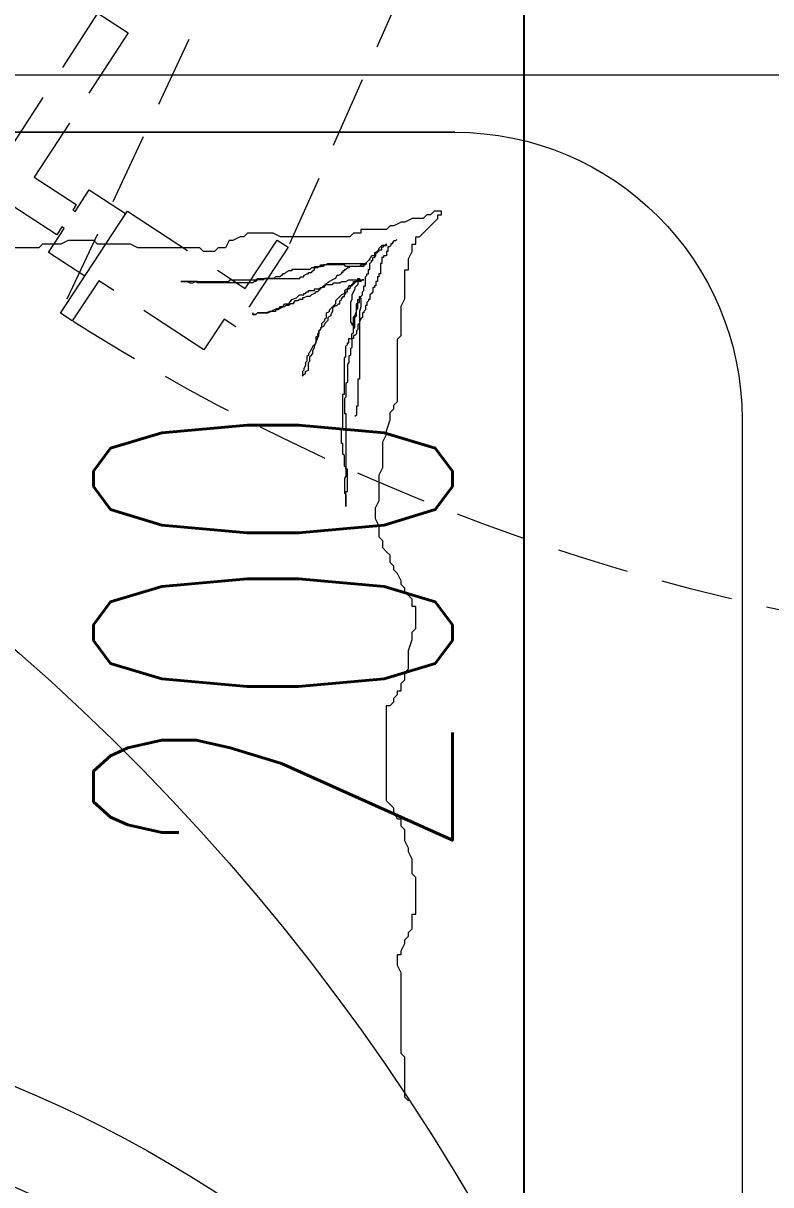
# Model space of a CAD drawing. Extents: x 775040 to 808375, y 4159409 to 4163651.
# Drawn here: x 786024.11 to 786050.14, y 4160324.52 to 4160364.99 of the extents above; entities that cross this region are included whole.
import ezdxf

# ---------------------------------------------------------------- set-up
doc = ezdxf.new("R2010")
doc.units = 0
doc.header["$MEASUREMENT"] = 0
doc.header["$PDMODE"] = 3
doc.linetypes.add('DUZ', pattern=[500, 500])
doc.linetypes.add('HIDDEN', pattern=[0.375, 0.25, -0.125])
doc.layers.get('0').update_dxf_attribs({"linetype": 'DUZ'})
for name, color, linetype, lineweight in [('KAPI', 1, 'Continuous', 15), ('Z_dış ölçü', 115, 'Continuous', 25), ('Z_iç ölçü dikey', 111, 'Continuous', 25), ('Z_tefriş', 73, 'Continuous', 5), ('Z_çerçeve', 44, 'Continuous', 5)]:
    doc.layers.add(name, color=color, linetype=linetype, lineweight=lineweight)
doc.layers.add('POZ', color=3, linetype='Continuous')
doc.styles.add('M2', font='', dxfattribs={"height": 10})
doc.styles.add('OLCUIC', font='ROMANS.SHX', dxfattribs={"width": 0.5})
doc.styles.get('M2').set_extended_font_data('Turkish Arial')
doc.dimstyles.new('ölçü 50', dxfattribs={"dimtxt": 12.5, "dimasz": 7, "dimexe": 5.3, "dimexo": 5, "dimgap": 2.5, "dimtad": 1, "dimdec": 0, "dimzin": 9, "dimdsep": 46, "dimtxsty": 'OLCUIC', "dimblk1": 'ARCHTICK', "dimblk2": 'ARCHTICK', "dimsah": 1, "dimcen": 0, "dimdle": 5.5, "dimadec": 0, "dimazin": 0, "dimtfac": 1, "dimtdec": 0, "dimtix": 1, "dimtofl": 0, "dimtmove": 1, "dimatfit": 3, "dimldrblk": 'ARCHTICK', "dimfxl": 0, "dimtolj": 1, "dimtzin": 0, "dimarcsym": 0})

# ---------------------------------------------------------------- blocks, each defined once
blk = doc.blocks.new('AFWGHWG')
at = {"layer": 'KAPI', "color": 1, "linetype": 'HIDDEN', "ltscale": 10}
for p, q in [((795676.78, 4180142.324), (795716.294, 4180058.094)), ((795675.404, 4180134.796), (795708.362, 4180060.393)), ((795714.987, 4180068.544), (795713.939, 4180067.863)), ((795718.256, 4180063.512), (795714.987, 4180068.544)), ((795713.939, 4180067.863), (795717.207, 4180062.831))]:
    blk.add_line(p, q, dxfattribs=at)
for points in [[(795715.447, 4180059.392), (795716.705, 4180060.209), (795716.16, 4180061.048), (795716.244, 4180061.102), (795716.421, 4180060.829), (795718.937, 4180062.464), (795718.256, 4180063.512)], [(795717.207, 4180062.831), (795715.74, 4180061.878), (795715.862, 4180061.689), (795715.779, 4180061.635), (795715.288, 4180062.389), (795714.03, 4180061.572), (795715.447, 4180059.392)]]:
    blk.add_lwpolyline(points, dxfattribs=at)
blk.add_lwpolyline([(795708.362, 4180060.393), (795710.183, 4180057.621), (795710.595, 4180057.892), (795711.298, 4180056.823), (795714.959, 4180059.228), (795715.885, 4180057.826), (795716.294, 4180058.094), (795713.958, 4180061.651), (795709.854, 4180058.956), (795708.746, 4180060.644)], close=True, dxfattribs=at)
blk.add_arc((795675.38, 4180121.739), 75.661, 272.04509, 302.7348, dxfattribs=at)
at = {"layer": 'KAPI', "style": 'M2', "flags": 4}
blk.add_attdef('P1', (795602.227, 4180053.992), '', height=10, rotation=270, dxfattribs=at)
at = {"layer": 'POZ', "style": 'M2', "flags": 4}
for p in [(795625.309, 4180049.95), (795625.309, 4180033.135)]:
    blk.add_attdef('150', p, '', height=10, dxfattribs=at)
blk = doc.blocks.new('_ARCHTICK')
at = {"color": 0, "linetype": 'ByBlock', "const_width": 0.15}
blk.add_lwpolyline([(-0.5, -0.5), (0.5, 0.5)], dxfattribs=at)
blk = doc.blocks.new('*D237')
at = {"layer": 'Defpoints', "color": 0, "linetype": 'Continuous', "transparency": 16777216}
for p in [(786041.556, 4160443.755), (786057.643, 4160443.755), (786057.643, 4160243.755)]:
    blk.add_point(p, dxfattribs=at)
at = {"layer": 'Z_iç ölçü dikey', "color": 0, "linetype": 'Continuous', "lineweight": -2, "transparency": 16777216}
for p, q in [((786041.556, 4160238.255), (786041.556, 4160449.255)), ((786052.643, 4160443.755), (786036.256, 4160443.755)), ((786052.643, 4160243.755), (786036.256, 4160243.755))]:
    blk.add_line(p, q, dxfattribs=at)
at = {"layer": 'Z_iç ölçü dikey', "color": 0, "linetype": 'Continuous', "lineweight": -2, "transparency": 16777216, "xscale": 7, "yscale": 7, "zscale": 7}
for p, rotation in [((786041.556, 4160443.755), 90), ((786041.556, 4160243.755), 270)]:
    blk.add_blockref('_ARCHTICK', p, dxfattribs=dict(at, rotation=rotation))
at = {"layer": 'Z_iç ölçü dikey', "color": 0, "linetype": 'Continuous', "transparency": 16777216, "insert": (786032.806, 4160343.755), "char_height": 12.5, "attachment_point": 5, "rotation": 90, "style": 'OLCUIC'}
blk.add_mtext('\\A1;200', dxfattribs=at)
blk = doc.blocks.new('*D264')
at = {"layer": 'Defpoints', "color": 0, "linetype": 'Continuous', "transparency": 16777216}
for p in [(786019.866, 4160488.755), (786041.556, 4160488.755), (786041.949, 4160108.755)]:
    blk.add_point(p, dxfattribs=at)
at = {"layer": 'Z_iç ölçü dikey', "color": 0, "linetype": 'Continuous', "lineweight": -2, "transparency": 16777216}
for p, q in [((786019.866, 4160103.255), (786019.866, 4160494.255)), ((786036.556, 4160488.755), (786014.566, 4160488.755)), ((786036.949, 4160108.755), (786014.566, 4160108.755))]:
    blk.add_line(p, q, dxfattribs=at)
at = {"layer": 'Z_iç ölçü dikey', "color": 0, "linetype": 'Continuous', "lineweight": -2, "transparency": 16777216, "xscale": 7, "yscale": 7, "zscale": 7}
for p, rotation in [((786019.866, 4160488.755), 90), ((786019.866, 4160108.755), 270)]:
    blk.add_blockref('_ARCHTICK', p, dxfattribs=dict(at, rotation=rotation))
at = {"layer": 'Z_iç ölçü dikey', "color": 0, "linetype": 'Continuous', "transparency": 16777216, "insert": (786011.116, 4160298.755), "char_height": 12.5, "attachment_point": 5, "rotation": 90, "style": 'OLCUIC'}
blk.add_mtext('\\A1;380', dxfattribs=at)
blk = doc.blocks.new('YATAK 1')
at = {"layer": 'Z_tefriş'}
for p, q in [((-8791.057, 16917.306), (-8791.057, 17107.306)), ((-8803.057, 17105.306), (-8929.057, 17105.306)), ((-8793.057, 17095.306), (-8793.057, 16929.306)), ((-8793.057, 16929.306), (-8793.057, 17095.306)), ((-8795.932, 17094.838), (-8795.805, 17094.838)), ((-8795.932, 17094.711), (-8795.932, 17094.838)), ((-8795.805, 17094.838), (-8795.805, 17094.583)), ((-8796.443, 17094.329), (-8796.315, 17094.456)), ((-8796.315, 17094.456), (-8796.06, 17094.711)), ((-8796.06, 17094.711), (-8795.932, 17094.711)), ((-8795.805, 17094.583), (-8795.932, 17094.456)), ((-8795.932, 17094.456), (-8795.932, 17094.329)), ((-8796.698, 17094.074), (-8796.443, 17094.329)), ((-8796.698, 17093.946), (-8796.698, 17094.074)), ((-8795.932, 17094.329), (-8796.06, 17094.201)), ((-8796.06, 17094.201), (-8796.06, 17093.819)), ((-8826.807, 17093.691), (-8826.679, 17093.564)), ((-8821.193, 17093.564), (-8821.066, 17093.691)), ((-8821.066, 17093.691), (-8820.938, 17093.691)), ((-8820.938, 17093.691), (-8820.811, 17093.819)), ((-8820.811, 17093.819), (-8820.3, 17093.819)), ((-8820.3, 17093.946), (-8819.024, 17093.946)), ((-8820.3, 17093.819), (-8820.3, 17093.946)), ((-8819.024, 17093.946), (-8818.897, 17093.819)), ((-8818.897, 17093.819), (-8818.387, 17093.819)), ((-8818.387, 17093.819), (-8818.131, 17093.691)), ((-8818.131, 17093.691), (-8818.004, 17093.691)), ((-8818.004, 17093.691), (-8817.749, 17093.564)), ((-8811.88, 17093.564), (-8811.752, 17093.691)), ((-8811.752, 17093.691), (-8811.114, 17093.691)), ((-8811.114, 17093.691), (-8810.732, 17093.819)), ((-8810.732, 17093.819), (-8810.477, 17093.819)), ((-8810.477, 17093.819), (-8810.349, 17093.946)), ((-8810.349, 17093.946), (-8809.583, 17093.946)), ((-8809.583, 17093.946), (-8809.583, 17093.819)), ((-8809.583, 17093.819), (-8809.328, 17093.819)), ((-8809.328, 17093.819), (-8809.201, 17093.691)), ((-8809.201, 17093.691), (-8809.073, 17093.564)), ((-8797.846, 17093.691), (-8797.463, 17093.691)), ((-8797.846, 17093.564), (-8797.846, 17093.691)), ((-8797.463, 17093.691), (-8797.208, 17093.819)), ((-8797.208, 17093.819), (-8796.953, 17093.819)), ((-8796.953, 17093.946), (-8796.698, 17093.946)), ((-8796.953, 17093.819), (-8796.953, 17093.946)), ((-8796.06, 17093.819), (-8796.187, 17093.564)), ((-8826.679, 17093.564), (-8825.276, 17093.564)), ((-8825.276, 17093.564), (-8825.148, 17093.436)), ((-8825.148, 17093.436), (-8822.342, 17093.436)), ((-8822.342, 17093.436), (-8822.086, 17093.309)), ((-8822.086, 17093.309), (-8821.704, 17093.309)), ((-8821.704, 17093.436), (-8821.576, 17093.436)), ((-8821.704, 17093.309), (-8821.704, 17093.436)), ((-8821.576, 17093.436), (-8821.321, 17093.564)), ((-8821.321, 17093.564), (-8821.193, 17093.564)), ((-8817.749, 17093.564), (-8817.366, 17093.564)), ((-8817.366, 17093.564), (-8817.238, 17093.436)), ((-8817.238, 17093.436), (-8816.983, 17093.436)), ((-8816.983, 17093.436), (-8816.983, 17093.309)), ((-8816.983, 17093.309), (-8816.728, 17093.181)), ((-8812.773, 17093.181), (-8812.645, 17093.309)), ((-8812.645, 17093.309), (-8812.518, 17093.309)), ((-8812.518, 17093.436), (-8812.263, 17093.436)), ((-8812.518, 17093.309), (-8812.518, 17093.436)), ((-8812.263, 17093.436), (-8812.135, 17093.564)), ((-8812.135, 17093.564), (-8811.88, 17093.564)), ((-8809.073, 17093.564), (-8808.946, 17093.564)), ((-8808.946, 17093.564), (-8808.818, 17093.436)), ((-8808.818, 17093.436), (-8808.69, 17093.436)), ((-8808.69, 17093.436), (-8808.435, 17093.309)), ((-8808.435, 17093.309), (-8808.308, 17093.181)), ((-8802.566, 17093.181), (-8802.439, 17093.309)), ((-8802.439, 17093.309), (-8800.27, 17093.309)), ((-8800.27, 17093.309), (-8800.142, 17093.436)), ((-8800.142, 17093.436), (-8799.122, 17093.436)), ((-8799.122, 17093.436), (-8798.867, 17093.564)), ((-8798.867, 17093.564), (-8797.846, 17093.564)), ((-8796.79, 17093.286), (-8796.843, 17093.234)), ((-8796.843, 17093.234), (-8796.843, 17093.182)), ((-8796.187, 17093.436), (-8796.315, 17093.181)), ((-8796.187, 17093.564), (-8796.187, 17093.436)), ((-8816.728, 17093.181), (-8816.6, 17093.181)), ((-8816.6, 17093.181), (-8816.345, 17092.926)), ((-8816.345, 17092.926), (-8813.028, 17092.926)), ((-8813.028, 17093.054), (-8812.901, 17093.181)), ((-8813.028, 17092.926), (-8813.028, 17093.054)), ((-8812.901, 17093.181), (-8812.773, 17093.181)), ((-8808.308, 17093.181), (-8808.18, 17093.181)), ((-8808.18, 17093.181), (-8808.052, 17093.054)), ((-8808.052, 17093.054), (-8807.797, 17093.054)), ((-8807.797, 17093.054), (-8807.67, 17092.926)), ((-8807.67, 17092.926), (-8807.542, 17092.799)), ((-8807.542, 17092.799), (-8807.287, 17092.799)), ((-8807.287, 17092.799), (-8807.159, 17092.671)), ((-8804.991, 17092.671), (-8804.735, 17092.799)), ((-8804.735, 17092.799), (-8803.842, 17092.799)), ((-8803.842, 17092.799), (-8803.587, 17092.926)), ((-8803.587, 17092.926), (-8803.46, 17092.926)), ((-8803.46, 17092.926), (-8803.077, 17093.054)), ((-8803.077, 17093.054), (-8802.822, 17093.054)), ((-8802.822, 17093.054), (-8802.694, 17093.181)), ((-8802.694, 17093.181), (-8802.566, 17093.181)), ((-8797.418, 17092.816), (-8797.418, 17092.764)), ((-8797.366, 17092.816), (-8797.418, 17092.816)), ((-8797.366, 17092.92), (-8797.366, 17092.816)), ((-8797.209, 17092.92), (-8797.366, 17092.92)), ((-8797.209, 17092.973), (-8797.209, 17092.92)), ((-8797.052, 17092.973), (-8797.209, 17092.973)), ((-8797, 17093.077), (-8797.052, 17093.025)), ((-8797.052, 17093.025), (-8797.052, 17092.973)), ((-8797.052, 17092.816), (-8797, 17092.816)), ((-8797.052, 17092.764), (-8797.052, 17092.816)), ((-8796.947, 17093.077), (-8797, 17093.077)), ((-8796.947, 17092.92), (-8797, 17092.868)), ((-8797, 17092.92), (-8796.947, 17092.92)), ((-8797, 17092.816), (-8797, 17092.92)), ((-8797, 17092.868), (-8797, 17092.764)), ((-8796.947, 17093.129), (-8796.947, 17093.077)), ((-8796.895, 17093.129), (-8796.947, 17093.129)), ((-8796.843, 17093.182), (-8796.895, 17093.129)), ((-8796.315, 17093.054), (-8796.443, 17092.926)), ((-8796.443, 17092.926), (-8796.443, 17092.034)), ((-8796.315, 17093.181), (-8796.315, 17093.054)), ((-8807.159, 17092.671), (-8806.777, 17092.671)), ((-8806.777, 17092.671), (-8806.521, 17092.544)), ((-8806.521, 17092.544), (-8806.139, 17092.544)), ((-8806.139, 17092.544), (-8805.884, 17092.671)), ((-8805.884, 17092.671), (-8804.991, 17092.671)), ((-8798.674, 17092.398), (-8798.726, 17092.345)), ((-8798.621, 17092.45), (-8798.674, 17092.398)), ((-8798.464, 17092.45), (-8798.621, 17092.45)), ((-8798.464, 17092.502), (-8798.464, 17092.45)), ((-8798.412, 17092.502), (-8798.464, 17092.502)), ((-8798.412, 17092.554), (-8798.412, 17092.502)), ((-8798.255, 17092.554), (-8798.412, 17092.554)), ((-8798.255, 17092.607), (-8798.255, 17092.554)), ((-8798.098, 17092.607), (-8798.255, 17092.607)), ((-8798.098, 17092.659), (-8798.098, 17092.607)), ((-8797.994, 17092.659), (-8798.098, 17092.659)), ((-8797.994, 17092.711), (-8797.994, 17092.659)), ((-8797.627, 17092.711), (-8797.994, 17092.711)), ((-8797.627, 17092.764), (-8797.627, 17092.711)), ((-8797.418, 17092.764), (-8797.627, 17092.764)), ((-8797.627, 17092.345), (-8797.575, 17092.398)), ((-8797.575, 17092.398), (-8797.523, 17092.398)), ((-8797.523, 17092.45), (-8797.418, 17092.45)), ((-8797.523, 17092.398), (-8797.523, 17092.45)), ((-8797.366, 17092.398), (-8797.47, 17092.345)), ((-8797.418, 17092.502), (-8797.366, 17092.554)), ((-8797.418, 17092.45), (-8797.418, 17092.502)), ((-8797.366, 17092.554), (-8797.261, 17092.554)), ((-8797.366, 17092.502), (-8797.366, 17092.398)), ((-8797.261, 17092.502), (-8797.366, 17092.502)), ((-8797.209, 17092.607), (-8797.261, 17092.502)), ((-8797.261, 17092.607), (-8797.209, 17092.607)), ((-8797.261, 17092.554), (-8797.261, 17092.607)), ((-8797.104, 17092.659), (-8797.209, 17092.607)), ((-8797.209, 17092.659), (-8797.157, 17092.659)), ((-8797.209, 17092.607), (-8797.209, 17092.659)), ((-8797.157, 17092.764), (-8797.052, 17092.764)), ((-8797.157, 17092.659), (-8797.157, 17092.764)), ((-8797.052, 17092.711), (-8797.104, 17092.659)), ((-8797, 17092.764), (-8797.052, 17092.711)), ((-8799.563, 17092.032), (-8799.668, 17091.979)), ((-8799.511, 17092.084), (-8799.563, 17092.032)), ((-8799.354, 17092.084), (-8799.511, 17092.084)), ((-8799.354, 17092.136), (-8799.354, 17092.084)), ((-8799.301, 17092.136), (-8799.354, 17092.136)), ((-8799.249, 17092.189), (-8799.301, 17092.136)), ((-8799.144, 17092.032), (-8799.301, 17091.979)), ((-8799.092, 17092.189), (-8799.249, 17092.189)), ((-8798.831, 17092.032), (-8799.144, 17092.032)), ((-8799.092, 17092.241), (-8799.092, 17092.189)), ((-8798.988, 17092.241), (-8799.092, 17092.241)), ((-8798.935, 17092.293), (-8798.988, 17092.241)), ((-8798.883, 17092.293), (-8798.935, 17092.293)), ((-8798.883, 17092.345), (-8798.883, 17092.293)), ((-8798.726, 17092.345), (-8798.883, 17092.345)), ((-8798.831, 17091.979), (-8798.831, 17092.032)), ((-8798.778, 17092.032), (-8798.726, 17092.084)), ((-8798.778, 17091.979), (-8798.778, 17092.032)), ((-8798.726, 17092.084), (-8798.621, 17092.084)), ((-8798.621, 17092.084), (-8798.569, 17092.136)), ((-8798.569, 17092.136), (-8798.412, 17092.136)), ((-8798.412, 17092.189), (-8798.098, 17092.189)), ((-8798.412, 17092.136), (-8798.412, 17092.189)), ((-8798.203, 17092.084), (-8798.255, 17092.032)), ((-8798.255, 17092.032), (-8798.255, 17091.875)), ((-8798.203, 17092.136), (-8798.203, 17092.084)), ((-8798.203, 17091.614), (-8798.203, 17092.136)), ((-8798.098, 17092.189), (-8798.046, 17092.241)), ((-8798.046, 17092.241), (-8797.994, 17092.241)), ((-8797.994, 17092.293), (-8797.837, 17092.293)), ((-8797.994, 17092.241), (-8797.994, 17092.293)), ((-8797.837, 17092.345), (-8797.627, 17092.345)), ((-8797.837, 17092.293), (-8797.837, 17092.345)), ((-8797.732, 17092.136), (-8797.732, 17091.666)), ((-8797.68, 17092.136), (-8797.732, 17092.136)), ((-8797.68, 17092.032), (-8797.732, 17091.979)), ((-8797.68, 17092.189), (-8797.68, 17092.136)), ((-8797.627, 17092.189), (-8797.68, 17092.189)), ((-8797.627, 17092.189), (-8797.68, 17092.136)), ((-8797.68, 17092.136), (-8797.68, 17092.032)), ((-8797.523, 17092.293), (-8797.627, 17092.189)), ((-8797.627, 17092.241), (-8797.627, 17092.189)), ((-8797.627, 17090.882), (-8797.627, 17092.241)), ((-8797.47, 17092.345), (-8797.523, 17092.293)), ((-8796.57, 17092.034), (-8796.57, 17091.779)), ((-8796.443, 17092.034), (-8796.57, 17092.034)), ((-8802.911, 17091.875), (-8802.963, 17091.823)), ((-8802.597, 17091.875), (-8802.911, 17091.875)), ((-8802.597, 17091.927), (-8802.597, 17091.875)), ((-8801.656, 17091.927), (-8802.597, 17091.927)), ((-8801.656, 17091.979), (-8801.656, 17091.927)), ((-8799.301, 17091.979), (-8801.656, 17091.979)), ((-8801.08, 17091.614), (-8801.132, 17091.561)), ((-8800.871, 17091.614), (-8801.08, 17091.614)), ((-8800.819, 17091.666), (-8800.871, 17091.614)), ((-8800.609, 17091.666), (-8800.819, 17091.666)), ((-8800.557, 17091.718), (-8800.609, 17091.666)), ((-8800.243, 17091.718), (-8800.557, 17091.718)), ((-8800.4, 17091.614), (-8800.243, 17091.614)), ((-8800.4, 17091.561), (-8800.4, 17091.614)), ((-8800.243, 17091.77), (-8800.243, 17091.718)), ((-8800.138, 17091.77), (-8800.243, 17091.77)), ((-8800.243, 17091.718), (-8800.086, 17091.718)), ((-8800.243, 17091.614), (-8800.243, 17091.718)), ((-8800.086, 17091.875), (-8800.138, 17091.823)), ((-8800.138, 17091.823), (-8800.138, 17091.77)), ((-8799.982, 17091.875), (-8800.086, 17091.875)), ((-8800.086, 17091.718), (-8800.034, 17091.77)), ((-8800.034, 17091.77), (-8799.877, 17091.77)), ((-8799.929, 17091.927), (-8799.982, 17091.875)), ((-8799.772, 17091.927), (-8799.929, 17091.927)), ((-8799.877, 17091.823), (-8799.511, 17091.823)), ((-8799.877, 17091.77), (-8799.877, 17091.823)), ((-8799.877, 17091.77), (-8799.511, 17091.77)), ((-8799.772, 17091.77), (-8799.877, 17091.77)), ((-8799.72, 17091.979), (-8799.772, 17091.927)), ((-8799.772, 17091.718), (-8799.772, 17091.77)), ((-8799.72, 17091.718), (-8799.772, 17091.718)), ((-8799.668, 17091.979), (-8799.72, 17091.979)), ((-8799.668, 17091.666), (-8799.72, 17091.718)), ((-8798.988, 17091.666), (-8799.668, 17091.666)), ((-8799.511, 17091.823), (-8799.458, 17091.875)), ((-8799.511, 17091.77), (-8799.458, 17091.823)), ((-8799.458, 17091.823), (-8799.301, 17091.875)), ((-8799.458, 17091.875), (-8799.249, 17091.875)), ((-8799.301, 17091.875), (-8799.04, 17091.875)), ((-8799.249, 17091.875), (-8799.197, 17091.927)), ((-8799.197, 17091.927), (-8798.988, 17091.927)), ((-8799.04, 17091.875), (-8798.988, 17091.927)), ((-8798.988, 17091.979), (-8798.778, 17091.979)), ((-8798.988, 17091.927), (-8798.988, 17091.979)), ((-8798.988, 17091.927), (-8798.883, 17091.927)), ((-8798.883, 17091.718), (-8798.988, 17091.666)), ((-8798.883, 17091.979), (-8798.831, 17091.979)), ((-8798.883, 17091.927), (-8798.883, 17091.979)), ((-8798.726, 17091.718), (-8798.883, 17091.718)), ((-8798.621, 17091.77), (-8798.726, 17091.718)), ((-8798.517, 17091.823), (-8798.621, 17091.77)), ((-8798.464, 17091.823), (-8798.517, 17091.823)), ((-8798.517, 17091.614), (-8798.464, 17091.666)), ((-8798.517, 17091.561), (-8798.517, 17091.614)), ((-8798.412, 17091.614), (-8798.517, 17091.561)), ((-8798.412, 17091.875), (-8798.464, 17091.823)), ((-8798.464, 17091.666), (-8798.412, 17091.666)), ((-8798.36, 17091.927), (-8798.412, 17091.875)), ((-8798.307, 17091.823), (-8798.412, 17091.718)), ((-8798.412, 17091.718), (-8798.36, 17091.718)), ((-8798.412, 17091.666), (-8798.412, 17091.718)), ((-8798.412, 17091.718), (-8798.412, 17091.614)), ((-8798.255, 17091.927), (-8798.36, 17091.927)), ((-8798.36, 17091.718), (-8798.307, 17091.77)), ((-8798.255, 17091.875), (-8798.307, 17091.823)), ((-8798.307, 17091.77), (-8798.255, 17091.77)), ((-8798.203, 17091.979), (-8798.255, 17091.927)), ((-8798.255, 17091.875), (-8798.203, 17091.875)), ((-8798.255, 17091.77), (-8798.255, 17091.875)), ((-8798.255, 17091.509), (-8798.203, 17091.614)), ((-8798.151, 17091.979), (-8798.203, 17091.979)), ((-8798.203, 17091.927), (-8798.151, 17091.927)), ((-8798.203, 17091.875), (-8798.203, 17091.927)), ((-8798.151, 17091.927), (-8798.151, 17091.979)), ((-8797.732, 17091.666), (-8797.784, 17091.614)), ((-8797.784, 17091.614), (-8797.784, 17091.561)), ((-8797.732, 17091.979), (-8797.732, 17091.509)), ((-8796.57, 17091.779), (-8796.698, 17091.652)), ((-8796.698, 17091.652), (-8796.698, 17089.23)), ((-8806.102, 17091.509), (-8805.579, 17091.509)), ((-8805.684, 17091.509), (-8806.102, 17091.509)), ((-8805.631, 17091.457), (-8805.684, 17091.509)), ((-8805.108, 17091.457), (-8805.631, 17091.457)), ((-8805.579, 17091.561), (-8804.794, 17091.561)), ((-8805.579, 17091.509), (-8805.579, 17091.561)), ((-8805.056, 17091.509), (-8805.108, 17091.457)), ((-8802.859, 17091.509), (-8805.056, 17091.509)), ((-8804.794, 17091.561), (-8804.794, 17091.509)), ((-8804.794, 17091.509), (-8804.742, 17091.509)), ((-8804.742, 17091.509), (-8804.69, 17091.457)), ((-8804.69, 17091.457), (-8804.324, 17091.457)), ((-8804.324, 17091.457), (-8804.271, 17091.405)), ((-8804.271, 17091.405), (-8803.905, 17091.405)), ((-8803.905, 17091.405), (-8803.905, 17091.352)), ((-8803.905, 17091.352), (-8803.382, 17091.352)), ((-8803.382, 17091.405), (-8802.179, 17091.405)), ((-8803.382, 17091.352), (-8803.382, 17091.405)), ((-8802.859, 17091.457), (-8802.859, 17091.509)), ((-8802.336, 17091.457), (-8802.859, 17091.457)), ((-8802.283, 17091.509), (-8802.336, 17091.457)), ((-8801.813, 17091.509), (-8802.283, 17091.509)), ((-8802.179, 17091.457), (-8800.923, 17091.457)), ((-8802.179, 17091.405), (-8802.179, 17091.457)), ((-8801.76, 17091.561), (-8801.813, 17091.509)), ((-8801.132, 17091.561), (-8801.76, 17091.561)), ((-8800.923, 17091.457), (-8800.871, 17091.509)), ((-8800.871, 17091.509), (-8800.505, 17091.509)), ((-8800.505, 17091.509), (-8800.452, 17091.561)), ((-8800.452, 17091.561), (-8800.4, 17091.561)), ((-8799.092, 17091.195), (-8799.04, 17091.248)), ((-8799.092, 17091.143), (-8799.092, 17091.195)), ((-8799.04, 17091.3), (-8798.935, 17091.3)), ((-8799.04, 17091.248), (-8799.04, 17091.3)), ((-8798.935, 17091.3), (-8798.883, 17091.352)), ((-8798.883, 17091.195), (-8798.935, 17091.143)), ((-8798.883, 17091.352), (-8798.831, 17091.352)), ((-8798.831, 17091.248), (-8798.883, 17091.195)), ((-8798.831, 17091.405), (-8798.778, 17091.405)), ((-8798.831, 17091.352), (-8798.831, 17091.405)), ((-8798.778, 17091.3), (-8798.831, 17091.248)), ((-8798.778, 17091.457), (-8798.726, 17091.457)), ((-8798.778, 17091.405), (-8798.778, 17091.457)), ((-8798.726, 17091.352), (-8798.778, 17091.3)), ((-8798.726, 17091.457), (-8798.674, 17091.509)), ((-8798.674, 17091.457), (-8798.726, 17091.352)), ((-8798.674, 17091.509), (-8798.621, 17091.509)), ((-8798.569, 17091.457), (-8798.674, 17091.457)), ((-8798.621, 17091.561), (-8798.517, 17091.561)), ((-8798.621, 17091.509), (-8798.621, 17091.561)), ((-8798.517, 17091.561), (-8798.569, 17091.457)), ((-8798.307, 17091.3), (-8798.255, 17091.352)), ((-8798.307, 17091.091), (-8798.307, 17091.3)), ((-8798.255, 17091.352), (-8798.255, 17091.509)), ((-8798.046, 17091.195), (-8798.151, 17091.143)), ((-8797.994, 17091.352), (-8798.046, 17091.248)), ((-8798.046, 17091.248), (-8798.046, 17091.195)), ((-8797.941, 17091.352), (-8797.994, 17091.352)), ((-8797.941, 17091.405), (-8797.941, 17091.352)), ((-8797.889, 17091.405), (-8797.941, 17091.405)), ((-8797.889, 17091.457), (-8797.889, 17091.405)), ((-8797.837, 17091.457), (-8797.889, 17091.457)), ((-8797.784, 17091.561), (-8797.837, 17091.509)), ((-8797.837, 17091.509), (-8797.837, 17091.457)), ((-8797.732, 17091.509), (-8797.68, 17091.457)), ((-8797.68, 17091.457), (-8797.68, 17090.725)), ((-8799.72, 17090.777), (-8799.825, 17090.725)), ((-8799.615, 17090.882), (-8799.72, 17090.777)), ((-8799.72, 17090.673), (-8799.615, 17090.777)), ((-8799.511, 17090.882), (-8799.615, 17090.882)), ((-8799.615, 17090.777), (-8799.563, 17090.777)), ((-8799.563, 17090.777), (-8799.511, 17090.83)), ((-8799.458, 17090.986), (-8799.511, 17090.882)), ((-8799.511, 17090.83), (-8799.354, 17090.83)), ((-8799.406, 17090.986), (-8799.458, 17090.986)), ((-8799.301, 17091.039), (-8799.406, 17090.986)), ((-8799.354, 17090.83), (-8799.301, 17090.934)), ((-8799.144, 17091.039), (-8799.301, 17091.039)), ((-8799.301, 17090.934), (-8799.249, 17090.934)), ((-8799.249, 17090.934), (-8799.197, 17090.986)), ((-8799.197, 17090.986), (-8799.144, 17091.039)), ((-8799.144, 17091.091), (-8799.092, 17091.143)), ((-8799.04, 17091.143), (-8799.144, 17091.039)), ((-8799.144, 17091.039), (-8799.144, 17091.091)), ((-8798.935, 17091.143), (-8799.04, 17091.143)), ((-8798.412, 17090.777), (-8798.464, 17090.725)), ((-8798.412, 17090.725), (-8798.36, 17090.83)), ((-8798.36, 17090.777), (-8798.412, 17090.777)), ((-8798.36, 17091.039), (-8798.307, 17091.091)), ((-8798.36, 17090.83), (-8798.36, 17091.039)), ((-8798.307, 17090.882), (-8798.36, 17090.777)), ((-8798.255, 17090.934), (-8798.307, 17090.882)), ((-8798.203, 17091.039), (-8798.255, 17090.934)), ((-8798.151, 17091.143), (-8798.203, 17091.039)), ((-8797.68, 17090.777), (-8797.627, 17090.882)), ((-8797.68, 17090.621), (-8797.68, 17090.777)), ((-8800.662, 17090.359), (-8800.557, 17090.411)), ((-8800.557, 17090.411), (-8800.505, 17090.411)), ((-8800.505, 17090.411), (-8800.4, 17090.464)), ((-8800.452, 17090.411), (-8800.505, 17090.359)), ((-8800.4, 17090.464), (-8800.452, 17090.411)), ((-8800.4, 17090.464), (-8800.243, 17090.516)), ((-8800.191, 17090.464), (-8800.4, 17090.464)), ((-8800.243, 17090.516), (-8800.138, 17090.568)), ((-8800.191, 17090.516), (-8800.191, 17090.464)), ((-8800.086, 17090.516), (-8800.191, 17090.516)), ((-8800.138, 17090.568), (-8799.982, 17090.568)), ((-8800.086, 17090.568), (-8800.086, 17090.516)), ((-8799.982, 17090.568), (-8800.086, 17090.568)), ((-8799.982, 17090.568), (-8799.929, 17090.621)), ((-8799.929, 17090.621), (-8799.982, 17090.568)), ((-8799.929, 17090.621), (-8799.825, 17090.673)), ((-8799.877, 17090.621), (-8799.929, 17090.621)), ((-8799.825, 17090.725), (-8799.877, 17090.621)), ((-8799.825, 17090.673), (-8799.72, 17090.673)), ((-8798.674, 17090.411), (-8798.726, 17090.307)), ((-8798.621, 17090.464), (-8798.674, 17090.411)), ((-8798.569, 17090.568), (-8798.621, 17090.516)), ((-8798.621, 17090.516), (-8798.621, 17090.464)), ((-8798.464, 17090.673), (-8798.569, 17090.568)), ((-8798.569, 17090.411), (-8798.517, 17090.411)), ((-8798.569, 17090.202), (-8798.569, 17090.411)), ((-8798.517, 17090.568), (-8798.464, 17090.621)), ((-8798.517, 17090.411), (-8798.517, 17090.568)), ((-8798.464, 17090.673), (-8798.412, 17090.725)), ((-8798.464, 17090.725), (-8798.464, 17090.673)), ((-8798.464, 17090.621), (-8798.464, 17090.673)), ((-8797.889, 17090.359), (-8797.837, 17090.411)), ((-8797.837, 17090.411), (-8797.732, 17090.411)), ((-8797.732, 17090.568), (-8797.784, 17090.516)), ((-8797.784, 17090.516), (-8797.784, 17090.307)), ((-8797.732, 17090.725), (-8797.732, 17090.568)), ((-8797.68, 17090.725), (-8797.732, 17090.725)), ((-8797.732, 17090.621), (-8797.68, 17090.621)), ((-8797.732, 17090.411), (-8797.732, 17090.621)), ((-8801.551, 17089.993), (-8801.499, 17090.046)), ((-8801.394, 17089.993), (-8801.551, 17089.993)), ((-8801.499, 17090.046), (-8801.446, 17090.098)), ((-8801.446, 17090.098), (-8801.394, 17090.098)), ((-8801.394, 17090.098), (-8801.342, 17090.202)), ((-8801.342, 17090.046), (-8801.394, 17089.993)), ((-8801.342, 17090.202), (-8801.08, 17090.202)), ((-8801.289, 17090.046), (-8801.342, 17090.046)), ((-8801.185, 17090.098), (-8801.289, 17090.046)), ((-8801.08, 17090.098), (-8801.185, 17090.098)), ((-8801.08, 17090.202), (-8801.028, 17090.255)), ((-8801.028, 17090.15), (-8801.08, 17090.098)), ((-8801.028, 17090.255), (-8800.871, 17090.255)), ((-8800.871, 17090.15), (-8801.028, 17090.15)), ((-8800.871, 17090.255), (-8800.819, 17090.307)), ((-8800.819, 17090.202), (-8800.871, 17090.15)), ((-8800.819, 17090.307), (-8800.766, 17090.359)), ((-8800.766, 17090.202), (-8800.819, 17090.202)), ((-8800.766, 17090.359), (-8800.662, 17090.359)), ((-8800.714, 17090.255), (-8800.766, 17090.202)), ((-8800.609, 17090.307), (-8800.714, 17090.255)), ((-8800.505, 17090.359), (-8800.609, 17090.307)), ((-8798.883, 17089.993), (-8798.883, 17089.889)), ((-8798.831, 17089.993), (-8798.883, 17089.993)), ((-8798.778, 17090.15), (-8798.831, 17090.046)), ((-8798.831, 17090.046), (-8798.831, 17089.993)), ((-8798.726, 17090.307), (-8798.778, 17090.255)), ((-8798.778, 17090.255), (-8798.778, 17090.15)), ((-8798.726, 17090.046), (-8798.674, 17090.046)), ((-8798.726, 17089.889), (-8798.726, 17090.046)), ((-8798.674, 17090.098), (-8798.621, 17090.15)), ((-8798.674, 17090.046), (-8798.674, 17090.098)), ((-8798.621, 17090.202), (-8798.569, 17090.202)), ((-8798.621, 17090.15), (-8798.621, 17090.202)), ((-8798.098, 17090.046), (-8798.046, 17090.046)), ((-8798.098, 17089.941), (-8798.098, 17090.046)), ((-8798.046, 17090.046), (-8797.994, 17090.15)), ((-8797.994, 17090.202), (-8797.941, 17090.202)), ((-8797.994, 17090.15), (-8797.994, 17090.202)), ((-8797.941, 17090.307), (-8797.889, 17090.359)), ((-8797.941, 17090.202), (-8797.941, 17090.307)), ((-8797.784, 17090.307), (-8797.837, 17090.255)), ((-8797.837, 17090.255), (-8797.837, 17089.627)), ((-8799.04, 17089.575), (-8799.092, 17089.523)), ((-8799.04, 17089.68), (-8799.04, 17089.575)), ((-8798.988, 17089.68), (-8799.04, 17089.68)), ((-8799.04, 17089.523), (-8798.883, 17089.627)), ((-8798.935, 17089.732), (-8798.988, 17089.68)), ((-8798.883, 17089.889), (-8798.935, 17089.836)), ((-8798.935, 17089.836), (-8798.935, 17089.732)), ((-8798.883, 17089.627), (-8798.831, 17089.784)), ((-8798.831, 17089.784), (-8798.726, 17089.889)), ((-8798.151, 17089.889), (-8798.098, 17089.941)), ((-8798.151, 17088.425), (-8798.151, 17089.889)), ((-8797.889, 17089.627), (-8797.889, 17089.523)), ((-8797.837, 17089.627), (-8797.889, 17089.627)), ((-8799.249, 17089.157), (-8799.249, 17089.052)), ((-8799.197, 17089.157), (-8799.249, 17089.157)), ((-8799.197, 17089.209), (-8799.144, 17089.314)), ((-8799.197, 17089.105), (-8799.197, 17089.209)), ((-8799.144, 17089.209), (-8799.197, 17089.157)), ((-8799.092, 17089.418), (-8799.144, 17089.366)), ((-8799.144, 17089.314), (-8799.04, 17089.366)), ((-8799.144, 17089.366), (-8799.144, 17089.209)), ((-8799.092, 17089.523), (-8799.092, 17089.418)), ((-8799.04, 17089.366), (-8799.04, 17089.523)), ((-8798.046, 17089.262), (-8798.098, 17089.209)), ((-8798.098, 17089.209), (-8798.098, 17089.052)), ((-8797.994, 17089.314), (-8798.046, 17089.262)), ((-8797.941, 17089.418), (-8797.994, 17089.366)), ((-8797.994, 17089.366), (-8797.994, 17089.314)), ((-8797.889, 17089.523), (-8797.941, 17089.418)), ((-8796.698, 17089.23), (-8796.57, 17088.975)), ((-8799.354, 17088.791), (-8799.301, 17088.896)), ((-8799.301, 17088.843), (-8799.354, 17088.739)), ((-8799.354, 17088.425), (-8799.354, 17088.791)), ((-8799.301, 17089.052), (-8799.301, 17088.843)), ((-8799.249, 17089.052), (-8799.301, 17089.052)), ((-8799.301, 17088.896), (-8799.249, 17089)), ((-8799.249, 17089), (-8799.197, 17089.105)), ((-8798.098, 17089.052), (-8798.151, 17089)), ((-8798.151, 17089), (-8798.151, 17088.687)), ((-8796.57, 17088.975), (-8796.57, 17088.082)), ((-8799.406, 17088.373), (-8799.354, 17088.425)), ((-8799.354, 17088.425), (-8799.406, 17088.373)), ((-8799.406, 17088.268), (-8799.406, 17088.373)), ((-8799.406, 17088.373), (-8799.406, 17088.268)), ((-8799.354, 17088.739), (-8799.354, 17088.425)), ((-8798.203, 17088.425), (-8798.255, 17088.373)), ((-8798.255, 17088.373), (-8798.255, 17088.321)), ((-8798.151, 17088.687), (-8798.203, 17088.634)), ((-8798.203, 17088.634), (-8798.203, 17088.425)), ((-8798.203, 17088.373), (-8798.151, 17088.425)), ((-8798.203, 17087.484), (-8798.203, 17088.373)), ((-8799.354, 17088.268), (-8799.406, 17088.268)), ((-8799.406, 17088.268), (-8799.354, 17088.268)), ((-8798.255, 17088.321), (-8798.307, 17088.268)), ((-8798.307, 17088.268), (-8798.307, 17086.334)), ((-8796.57, 17088.082), (-8796.698, 17087.955)), ((-8796.698, 17087.955), (-8796.698, 17087.828)), ((-8796.698, 17087.828), (-8796.825, 17087.573)), ((-8796.825, 17087.573), (-8796.825, 17087.445)), ((-8798.255, 17087.432), (-8798.203, 17087.484)), ((-8798.255, 17086.282), (-8798.255, 17087.432)), ((-8796.825, 17087.445), (-8797.08, 17087.318)), ((-8797.08, 17087.318), (-8797.08, 17087.063)), ((-8797.08, 17087.063), (-8797.208, 17086.935)), ((-8797.208, 17086.935), (-8797.208, 17086.553)), ((-8798.307, 17086.334), (-8798.255, 17086.334)), ((-8798.255, 17086.334), (-8798.255, 17085.76)), ((-8797.208, 17086.553), (-8797.08, 17086.425)), ((-8797.08, 17086.425), (-8797.08, 17084.258)), ((-8798.307, 17086.178), (-8798.255, 17086.282)), ((-8798.307, 17086.073), (-8798.307, 17086.178)), ((-8798.255, 17085.969), (-8798.307, 17086.073)), ((-8798.255, 17085.76), (-8798.255, 17085.969)), ((-8797.08, 17084.258), (-8796.953, 17084.003)), ((-8796.953, 17084.003), (-8796.953, 17082.856)), ((-8796.953, 17082.856), (-8796.825, 17082.729)), ((-8796.825, 17082.729), (-8796.825, 17081.836)), ((-8796.825, 17081.836), (-8796.953, 17081.582)), ((-8796.953, 17081.582), (-8796.953, 17080.944)), ((-8796.953, 17080.944), (-8797.08, 17080.817)), ((-8797.08, 17080.817), (-8797.08, 17075.59))]:
    blk.add_line(p, q, dxfattribs=at)
for centre, radius, start, end in [((-8874.637, 17059.766), 49.185, 359.6802, 67.8058), ((-8865.884, 17063.619), 42.83, 0.6433, 76.7367), ((-8869.156, 17029.428), 77, 8.77456, 80.20549), ((-8803.057, 17095.306), 10, 0, 90)]:
    blk.add_arc(centre, radius, start, end, dxfattribs=at)
blk = doc.blocks.new('*D299')
at = {"layer": 'Defpoints', "color": 0, "linetype": 'Continuous', "transparency": 16777216}
for p in [(786082.643, 4160678.755), (786032.643, 4160076.56), (786032.643, 4159793.755)]:
    blk.add_point(p, dxfattribs=at)
at = {"layer": 'Z_dış ölçü', "color": 0, "linetype": 'Continuous', "lineweight": -2, "transparency": 16777216}
for p, q in [((786032.643, 4159801.755), (786032.643, 4159788.455)), ((786082.643, 4159801.755), (786082.643, 4159788.455)), ((786088.143, 4159793.755), (786027.143, 4159793.755))]:
    blk.add_line(p, q, dxfattribs=at)
at = {"layer": 'Z_dış ölçü', "color": 0, "linetype": 'Continuous', "lineweight": -2, "transparency": 16777216, "xscale": 7, "yscale": 7, "zscale": 7, "rotation": 180}
blk.add_blockref('_ARCHTICK', (786032.643, 4159793.755), dxfattribs=at)
at = {"layer": 'Z_dış ölçü', "color": 0, "linetype": 'Continuous', "lineweight": -2, "transparency": 16777216, "xscale": 7, "yscale": 7, "zscale": 7}
blk.add_blockref('_ARCHTICK', (786082.643, 4159793.755), dxfattribs=at)
at = {"layer": 'Z_dış ölçü', "color": 0, "linetype": 'Continuous', "transparency": 16777216, "insert": (786057.643, 4159802.505), "char_height": 12.5, "attachment_point": 5, "style": 'OLCUIC'}
blk.add_mtext('\\A1;50', dxfattribs=at)

msp = doc.modelspace()

# ---------------------------------------------------------------- block references
at = {"layer": 'Z_tefriş', "xscale": -1, "rotation": 270}
msp.add_blockref('YATAK 1', (768943.837, 4169154.246), dxfattribs=at)
at = {"layer": 'Z_çerçeve', "linetype": 'Continuous', "xscale": -1}
msp.add_blockref('AFWGHWG', (1581741.697, -19703.213), dxfattribs=at)

# ---------------------------------------------------------------- dimensions: what is measured, and where the dimension line sits
at = {"layer": 'Z_dış ölçü', "linetype": 'Continuous'}
dim = msp.add_linear_dim(base=(786032.643, 4159793.755), p1=(786082.643, 4160678.755), p2=(786032.643, 4160076.56), dimstyle='ölçü 50', override={"dimfxl": 8}, dxfattribs=at)
dim.commit()
dim.dimension.update_dxf_attribs({"geometry": '*D299', "text_midpoint": (786057.643, 4159802.505)})
at = {"layer": 'Z_iç ölçü dikey', "linetype": 'Continuous'}
for base, p1, p2, picture, middle in [((786019.866, 4160488.755), (786041.949, 4160108.755), (786041.556, 4160488.755), '*D264', (786011.116, 4160298.755)), ((786041.556, 4160443.755), (786057.643, 4160243.755), (786057.643, 4160443.755), '*D237', (786032.806, 4160343.755))]:
    dim = msp.add_linear_dim(base=base, p1=p1, p2=p2, angle=90, dimstyle='ölçü 50', dxfattribs=at)
    dim.commit()
    dim.dimension.update_dxf_attribs({"geometry": picture, "text_midpoint": middle})

doc.saveas('drawing.dxf')
